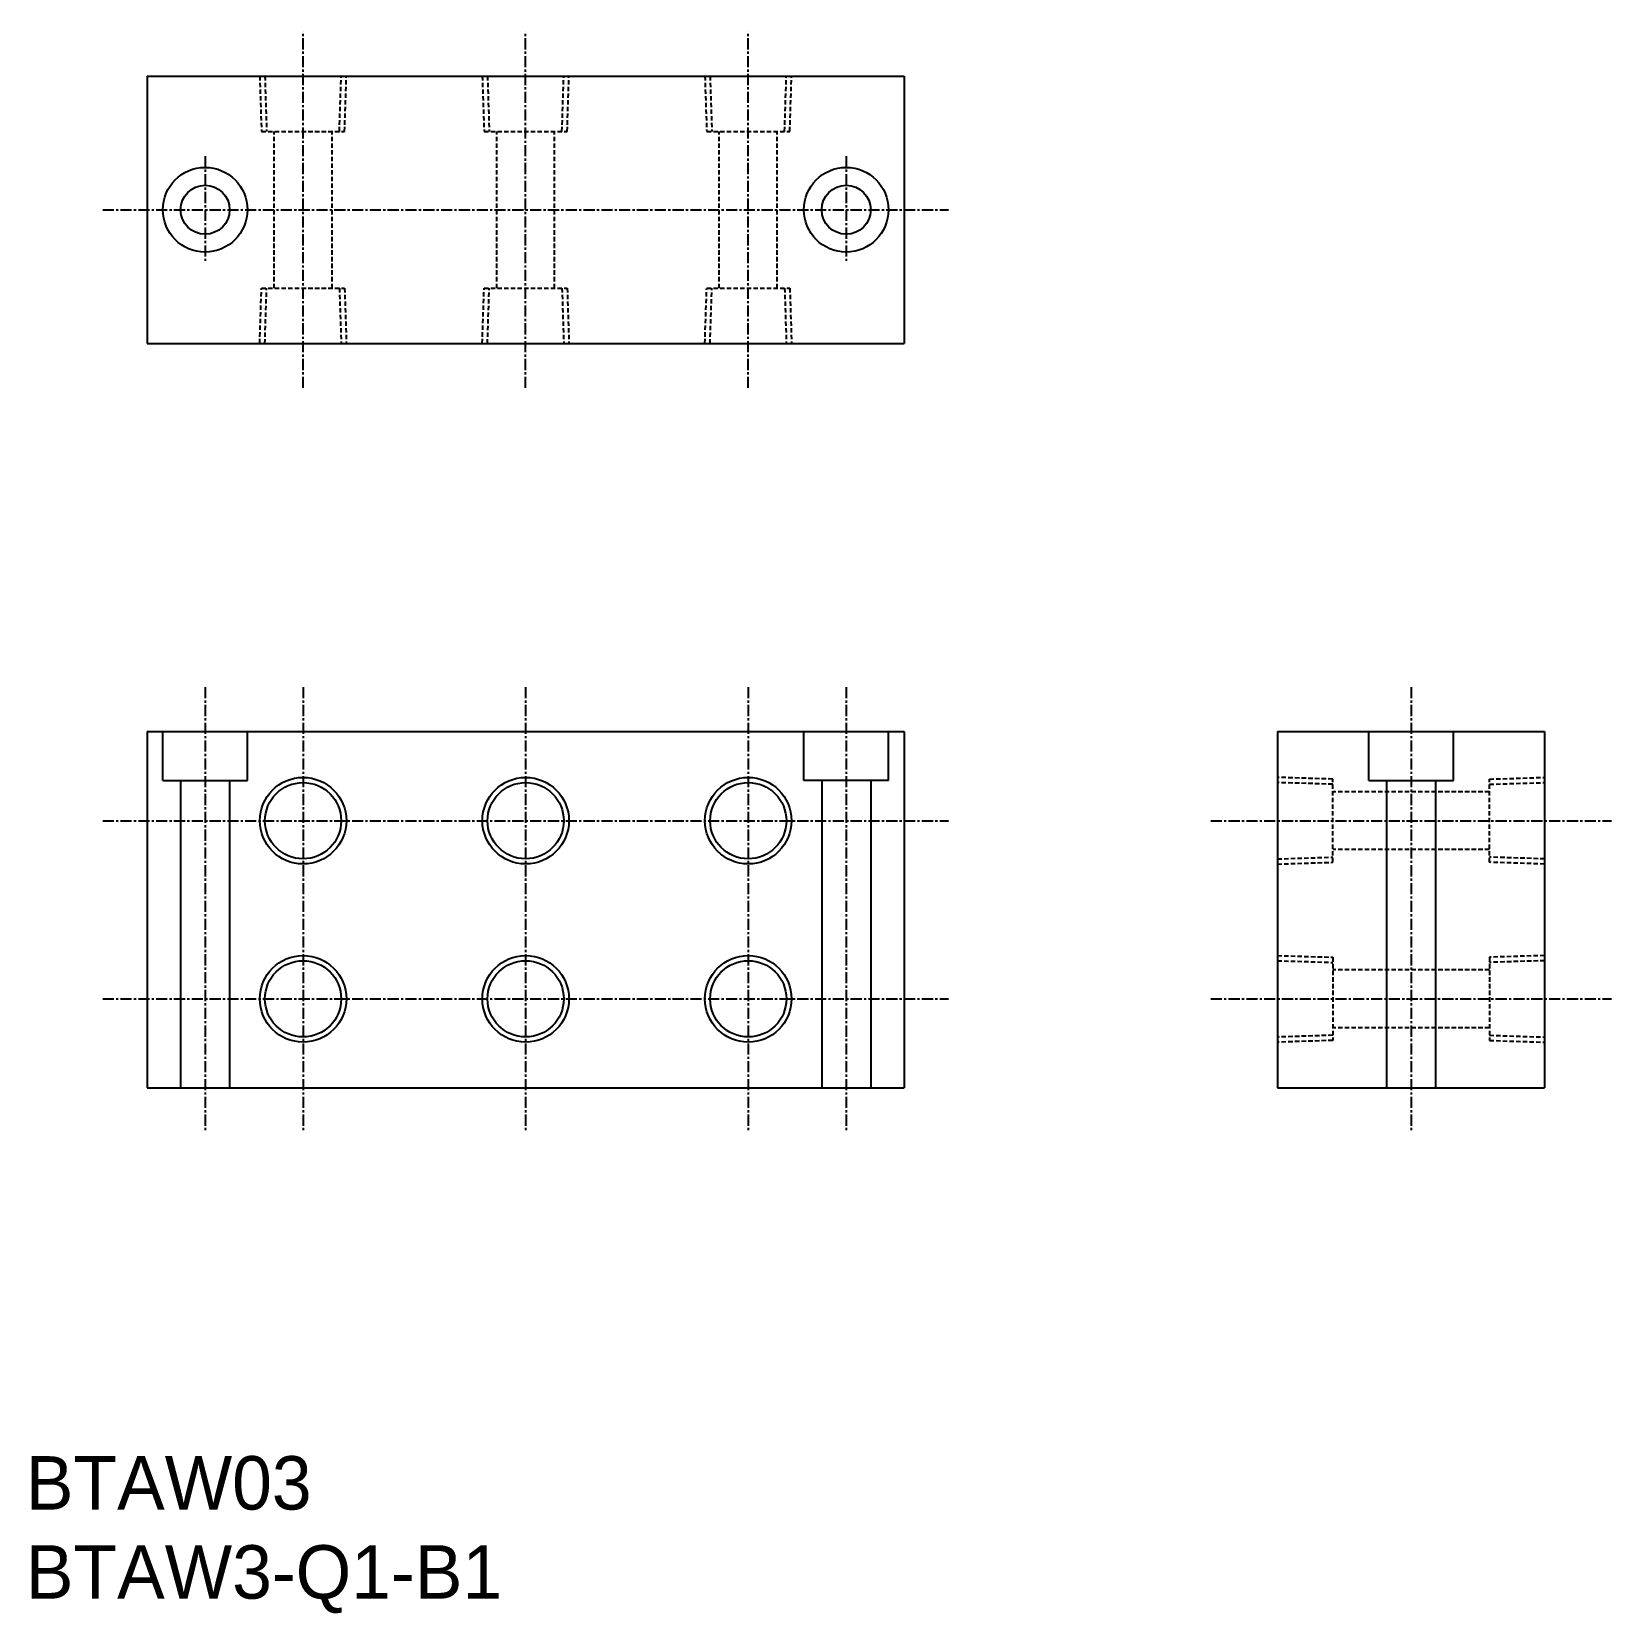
# Model space of a CAD drawing. Extents: x 451 to 628, y 115 to 293.
import ezdxf

# ---------------------------------------------------------------- set-up
doc = ezdxf.new("R2010")
doc.units = 0
doc.linetypes.add('CENTER', pattern=[2, 1.25, -0.25, 0.25, -0.25])
doc.linetypes.add('DASHED', pattern=[0.75, 0.5, -0.25])
doc.layers.get('0').update_dxf_attribs({"linetype": 'CONTINUOUS'})
doc.layers.add('CENTER', color=1, linetype='CENTER')

msp = doc.modelspace()

# ---------------------------------------------------------------- linework, layer by layer
at = {"color": 7, "linetype": 'CONTINUOUS'}
for p, q in [((463.88, 287.54), (548.88, 287.54)), ((463.88, 287.54), (463.88, 257.54)), ((548.88, 287.54), (548.88, 257.54)), ((463.88, 257.54), (548.88, 257.54)), ((463.88, 213.95), (548.88, 213.95)), ((463.88, 213.95), (463.88, 173.95)), ((465.63, 208.45), (465.63, 213.95)), ((475.13, 208.45), (475.13, 213.95)), ((537.63, 208.45), (537.63, 213.95)), ((547.13, 208.45), (547.13, 213.95)), ((548.88, 213.95), (548.88, 173.95)), ((590.82, 213.95), (620.82, 213.95)), ((590.82, 213.95), (590.82, 173.95)), ((601.07, 208.45), (601.07, 213.95)), ((610.57, 208.45), (610.57, 213.95)), ((620.82, 213.95), (620.82, 173.95)), ((465.63, 208.45), (475.13, 208.45)), ((467.63, 208.45), (467.63, 173.95)), ((473.13, 208.45), (473.13, 173.95)), ((547.13, 208.45), (537.63, 208.45)), ((539.63, 208.45), (539.63, 173.95)), ((545.13, 208.45), (545.13, 173.95)), ((601.07, 208.45), (610.57, 208.45)), ((603.07, 208.45), (603.07, 173.95)), ((608.57, 208.45), (608.57, 173.95)), ((463.88, 173.95), (548.88, 173.95)), ((590.82, 173.95), (620.82, 173.95))]:
    msp.add_line(p, q, dxfattribs=at)
at = {"color": 3, "linetype": 'DASHED'}
for p, q in [((476.51, 287.54), (476.71, 281.34)), ((477.09, 287.55), (477.29, 281.34)), ((485.46, 281.34), (485.66, 287.55)), ((486.05, 281.34), (486.24, 287.54)), ((501.51, 287.54), (501.71, 281.34)), ((502.09, 287.55), (502.29, 281.34)), ((510.46, 281.34), (510.66, 287.55)), ((511.05, 281.34), (511.24, 287.54)), ((526.51, 287.54), (526.71, 281.34)), ((527.09, 287.55), (527.29, 281.34)), ((535.46, 281.34), (535.66, 287.55)), ((536.05, 281.34), (536.24, 287.54)), ((476.71, 281.34), (486.05, 281.34)), ((478.13, 263.74), (478.13, 281.34)), ((484.63, 263.74), (484.63, 281.34)), ((501.71, 281.34), (511.05, 281.34)), ((503.13, 263.74), (503.13, 281.34)), ((509.63, 263.74), (509.63, 281.34)), ((526.71, 281.34), (536.05, 281.34)), ((528.13, 263.74), (528.13, 281.34)), ((534.63, 263.74), (534.63, 281.34)), ((476.51, 257.54), (476.71, 263.74)), ((476.71, 263.74), (486.05, 263.74)), ((477.09, 257.52), (477.29, 263.74)), ((485.46, 263.74), (485.66, 257.52)), ((486.05, 263.74), (486.24, 257.54)), ((501.51, 257.54), (501.71, 263.74)), ((501.71, 263.74), (511.05, 263.74)), ((502.09, 257.52), (502.29, 263.74)), ((510.46, 263.74), (510.66, 257.52)), ((511.05, 263.74), (511.24, 257.54)), ((526.51, 257.54), (526.71, 263.74)), ((526.71, 263.74), (536.05, 263.74)), ((527.09, 257.52), (527.29, 263.74)), ((535.46, 263.74), (535.66, 257.52)), ((536.05, 263.74), (536.24, 257.54)), ((597.02, 208.04), (590.8, 208.23)), ((597.02, 208.62), (590.82, 208.81)), ((597.02, 199.28), (597.02, 208.62)), ((614.62, 208.62), (620.82, 208.81)), ((614.62, 199.28), (614.62, 208.62)), ((614.62, 208.04), (620.83, 208.23)), ((614.62, 207.2), (597.02, 207.2)), ((614.62, 200.7), (597.02, 200.7)), ((590.8, 199.66), (597.02, 199.86)), ((590.82, 199.08), (597.02, 199.28)), ((620.83, 199.66), (614.62, 199.86)), ((620.82, 199.08), (614.62, 199.28)), ((590.82, 188.81), (597.02, 188.62)), ((597.02, 188.62), (597.02, 179.28)), ((620.82, 188.81), (614.62, 188.62)), ((614.62, 188.62), (614.62, 179.28)), ((590.8, 188.23), (597.02, 188.04)), ((614.62, 187.2), (597.02, 187.2)), ((620.83, 188.23), (614.62, 188.04)), ((597.02, 179.86), (590.8, 179.66)), ((614.62, 180.7), (597.02, 180.7)), ((614.62, 179.86), (620.83, 179.66)), ((597.02, 179.28), (590.82, 179.08)), ((614.62, 179.28), (620.82, 179.08))]:
    msp.add_line(p, q, dxfattribs=at)
at = {"color": 7, "linetype": 'CONTINUOUS'}
for centre, radius in [((470.38, 272.54), 4.75), ((542.38, 272.54), 4.75), ((470.38, 272.54), 2.75), ((542.38, 272.54), 2.75), ((481.38, 203.95), 4.28), ((506.38, 203.95), 4.28), ((531.38, 203.95), 4.28), ((481.38, 183.95), 4.28), ((506.38, 183.95), 4.28), ((531.38, 183.95), 4.28)]:
    msp.add_circle(centre, radius, dxfattribs=at)
at = {"color": 3, "linetype": 'CONTINUOUS'}
for centre in [(481.38, 203.95), (506.38, 203.95), (531.38, 203.95), (481.38, 183.95), (506.38, 183.95), (531.38, 183.95)]:
    msp.add_circle(centre, 4.86, dxfattribs=at)
at = {"layer": 'CENTER', "color": 1, "linetype": 'CENTER'}
for p, q in [((481.38, 252.54), (481.38, 292.54)), ((506.38, 252.54), (506.38, 292.54)), ((531.38, 252.54), (531.38, 292.54)), ((470.38, 278.54), (470.38, 266.54)), ((542.38, 278.54), (542.38, 266.54)), ((458.88, 272.54), (553.88, 272.54)), ((470.38, 218.95), (470.38, 168.95)), ((481.38, 218.95), (481.38, 168.95)), ((506.38, 218.95), (506.38, 168.95)), ((531.38, 218.95), (531.38, 168.95)), ((542.38, 218.95), (542.38, 168.95)), ((605.82, 218.95), (605.82, 168.95)), ((458.88, 203.95), (553.88, 203.95)), ((583.32, 203.95), (628.32, 203.95)), ((458.88, 183.95), (553.88, 183.95)), ((583.32, 183.95), (628.32, 183.95))]:
    msp.add_line(p, q, dxfattribs=at)

# ---------------------------------------------------------------- texts
at = {"color": 7, "linetype": 'CONTINUOUS'}
for s, p in [('BTAW03', (450.24, 126.61)), ('BTAW3-Q1-B1', (450.24, 116.61))]:
    msp.add_text(s, height=6, dxfattribs=at).set_placement(p)

doc.saveas('drawing.dxf')
